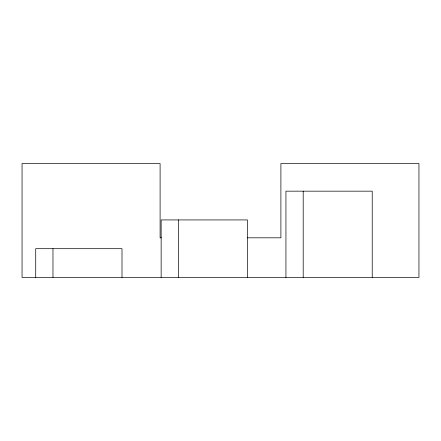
<?xml version="1.0" encoding="UTF-8"?>
<svg xmlns="http://www.w3.org/2000/svg" width="441" height="441" viewBox="0 0 441 441"><rect width="100%" height="100%" fill="white"/><g stroke="black" fill="none" stroke-linecap="round" stroke-linejoin="round"><path stroke-width="0.66" d="M161.472 237.809L160.1 237.809L160.1 163.556L22.05 163.556L22.05 277.444L418.95 277.444L418.95 163.556L280.9 163.556L280.9 237.809L247.269 237.809M372.226 277.444L372.226 191.162L285.939 191.162L285.939 277.444M303.199 191.162L303.199 277.444M247.423 277.444L247.423 219.927L161.141 219.927L161.141 277.444M178.401 219.927L178.401 277.444M122.003 277.444L122.003 248.685L35.721 248.685L35.721 277.444M52.975 248.685L52.975 277.444"/></g></svg>
